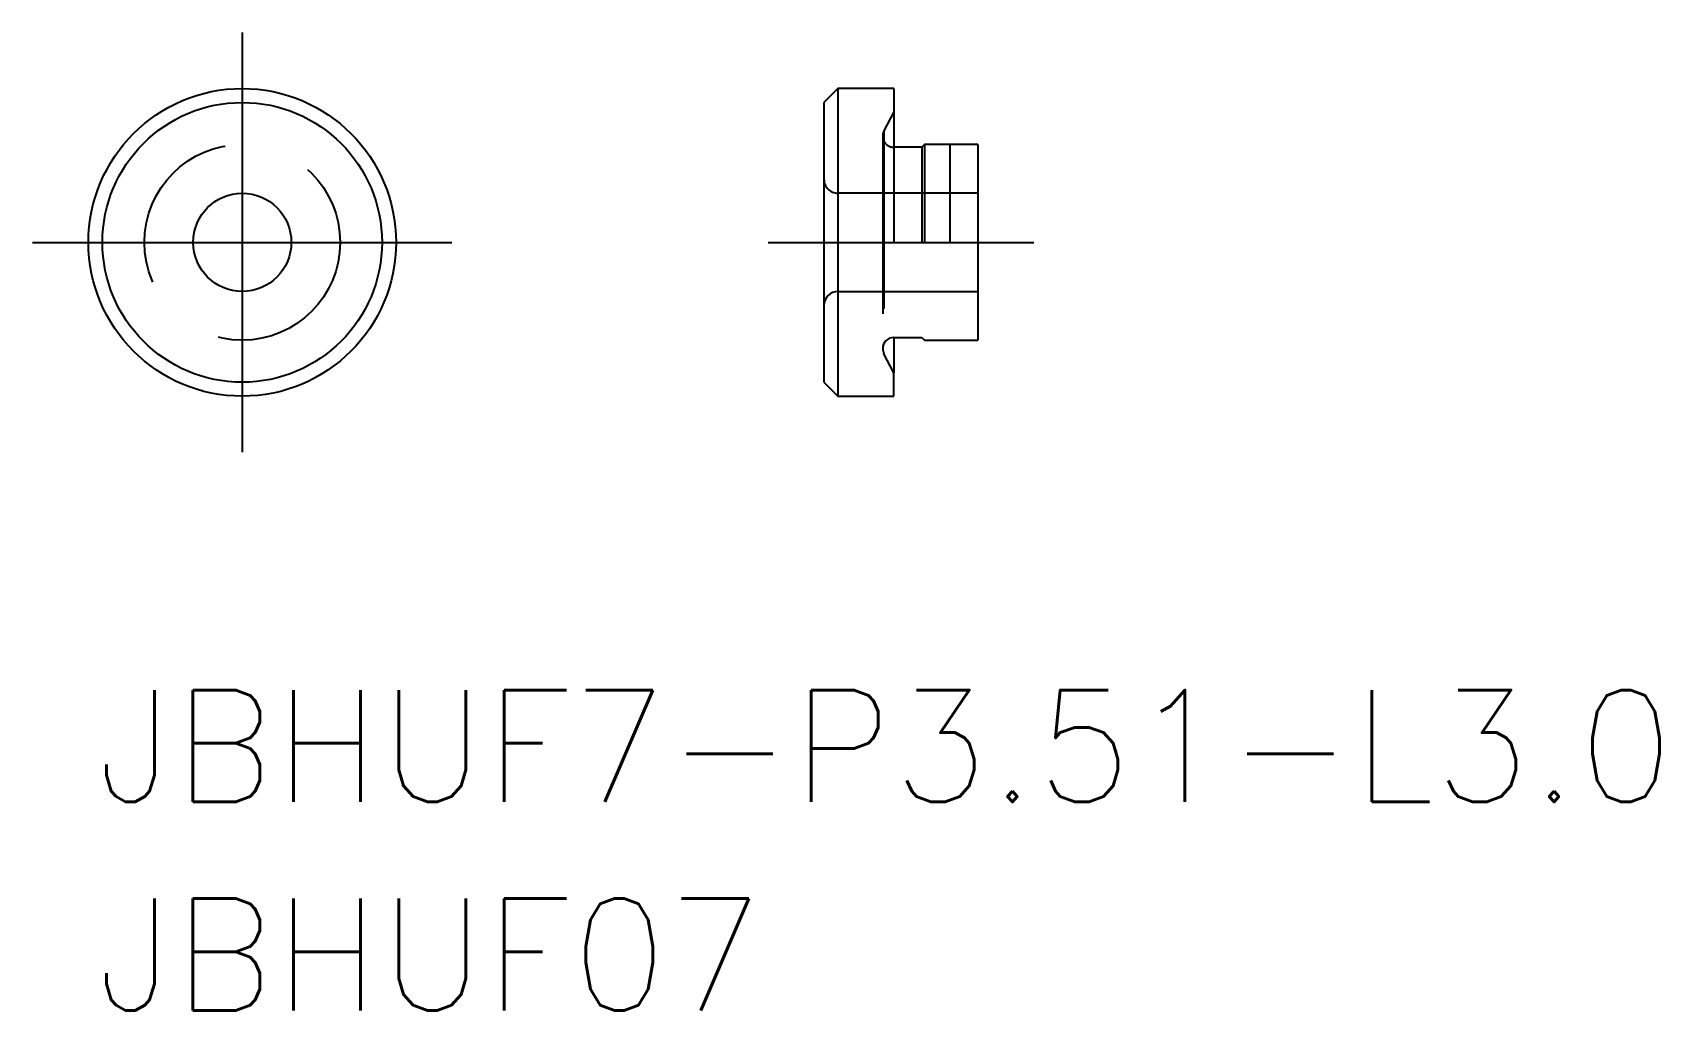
# Model space of a CAD drawing. Extents: x -2.1 to 56.1, y -12 to 22.9.
import ezdxf

# ---------------------------------------------------------------- set-up
doc = ezdxf.new("R2010")
doc.units = 0
doc.header["$LTSCALE"] = 0.5
doc.linetypes.add('CENTER', pattern=[50.8, 31.75, -6.35, 6.35, -6.35])
doc.linetypes.add('DASHED', pattern=[19.05, 12.7, -6.35])
doc.layers.get('0').update_dxf_attribs({"linetype": 'CONTINUOUS'})
for name, color, linetype in [('AM_0', 7, 'CONTINUOUS'), ('MSM_CENTER', 1, 'CENTER'), ('MSM_CONTINUOUS', 7, 'CONTINUOUS'), ('MSM_DASHED', 4, 'DASHED'), ('MSM_NARROW', 5, 'CONTINUOUS'), ('MSM_PART_NUMBER', 7, 'CONTINUOUS')]:
    doc.layers.add(name, color=color, linetype=linetype)
doc.styles.get("Standard").update_dxf_attribs({"font": 'txt.shx', "height": 3, "bigfont": 'bigfont.shx'})

msp = doc.modelspace()

# ---------------------------------------------------------------- linework, layer by layer
at = {"color": 7, "linetype": 'CONTINUOUS'}
for radius in [5.5, 1.755]:
    msp.add_circle((5.4, 15.447), radius, dxfattribs=at)
at = {"layer": 'AM_0'}
for p, q in [((26.706, 20.947), (26.206, 20.447)), ((26.206, 20.447), (26.206, 10.447)), ((28.706, 20.947), (26.706, 20.947)), ((26.706, 20.947), (26.706, 15.447)), ((28.706, 20.947), (28.706, 15.447)), ((29.706, 18.847), (28.706, 18.847)), ((29.806, 18.947), (29.706, 18.847)), ((29.706, 18.847), (29.706, 15.447)), ((31.706, 18.947), (29.806, 18.947)), ((29.806, 18.947), (29.806, 15.447)), ((31.706, 18.947), (31.706, 11.947)), ((26.706, 13.692), (31.706, 13.692)), ((28.706, 12.047), (29.706, 12.047)), ((28.706, 12.047), (28.706, 10.781)), ((29.706, 12.047), (29.806, 11.947)), ((29.806, 11.947), (31.706, 11.947)), ((28.706, 10.781), (28.351, 11.463)), ((28.706, 9.947), (28.706, 10.781)), ((26.206, 10.447), (26.706, 9.947)), ((26.706, 9.947), (28.706, 9.947))]:
    msp.add_line(p, q, dxfattribs=at)
for centre, radius, start, end in [((26.706, 13.192), 0.5, 90, 180), ((28.706, 11.647), 0.4, 90, 180), ((28.706, 11.647), 0.4, 180, 207.5)]:
    msp.add_arc(centre, radius, start, end, dxfattribs=at)
at = {"layer": 'MSM_CENTER', "color": 1, "linetype": 'CENTER'}
for p, q in [((5.4, 22.947), (5.4, 7.947)), ((-2.1, 15.447), (12.9, 15.447))]:
    msp.add_line(p, q, dxfattribs=at)
at = {"layer": 'MSM_CENTER'}
msp.add_line((24.206, 15.447), (33.706, 15.447), dxfattribs=at)
at = {"layer": 'MSM_CONTINUOUS'}
msp.add_circle((5.4, 15.447), 5, dxfattribs=at)
at = {"layer": 'MSM_DASHED'}
for p, q in [((28.706, 20.114), (28.351, 19.432)), ((28.306, 19.247), (28.306, 11.647)), ((28.351, 19.432), (28.351, 11.463)), ((31.706, 17.202), (26.706, 17.202)), ((26.706, 15.447), (26.706, 9.947))]:
    msp.add_line(p, q, dxfattribs=at)
at = {"layer": 'MSM_DASHED', "linetype": 'DASHED'}
msp.add_circle((5.4, 15.447), 3.5, dxfattribs=at)
at = {"layer": 'MSM_DASHED'}
for centre, radius, start in [((28.706, 19.247), 0.4, 152.5), ((26.706, 17.702), 0.5, 180)]:
    msp.add_arc(centre, radius, start, 270, dxfattribs=at)
at = {"layer": 'MSM_NARROW'}
msp.add_line((30.706, 18.947), (30.706, 15.447), dxfattribs=at)

# ---------------------------------------------------------------- texts
at = {"layer": 'MSM_PART_NUMBER', "linetype": 'CONTINUOUS'}
for s, p in [('JBHUF7-P3.51-L3.0', (0.202, -4.558)), ('JBHUF07', (0.202, -12.013))]:
    msp.add_text(s, height=4, dxfattribs=at).set_placement(p)

doc.saveas('drawing.dxf')
